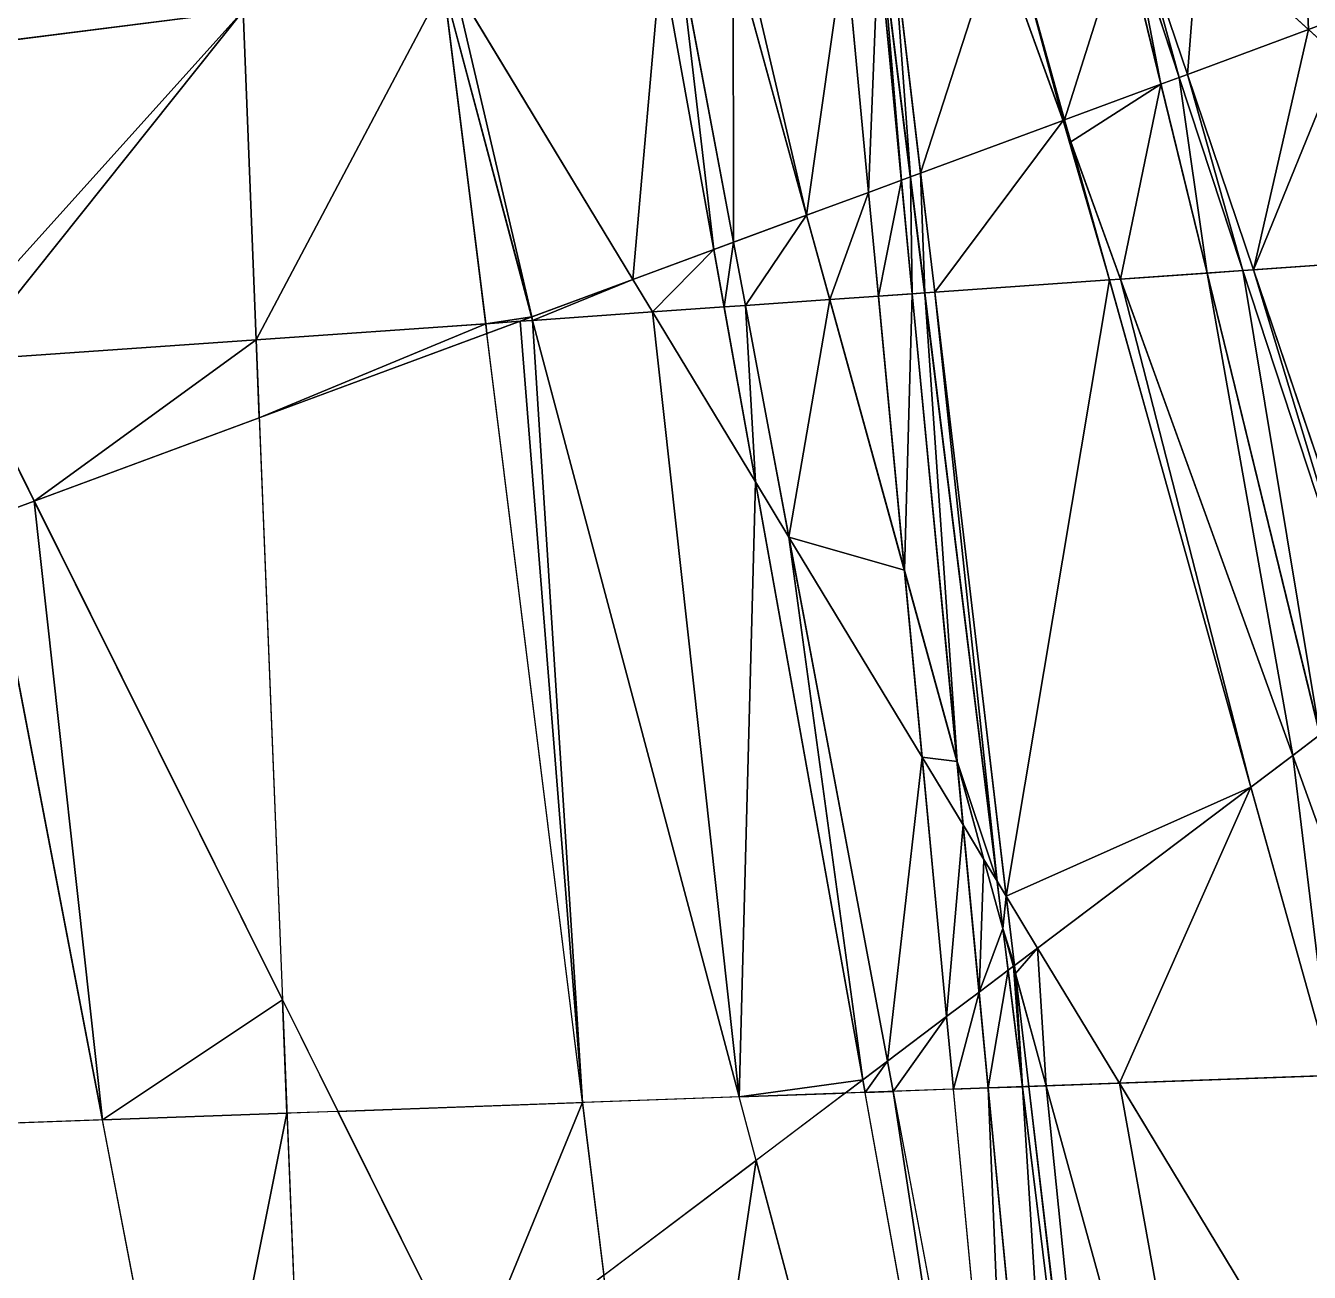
# Model space of a CAD drawing. Header units: metres. Extents: x -225 to 770, y -544 to 564.
# Drawn here: x 139.8 to 397.2, y -172.8 to 77.2 of the extents above; entities that cross this region are included whole.
import ezdxf

# ---------------------------------------------------------------- set-up
doc = ezdxf.new("R2010")
doc.units = ezdxf.units.M

msp = doc.modelspace()

# ---------------------------------------------------------------- linework, layer by layer
for p, q in [((293.37103, -475.85074, -728.49304), (164.16443, 563.9141, -1116.1304)), ((164.16443, 563.9141, -1116.1304), (201.89743, -384.79602, -724.80273)), ((372.69696, -495.5942, -757.22614), (185.59381, 545.01654, -1118.0442)), ((185.59381, 545.01654, -1118.0442), (388.77362, -535.27014, -747.6679)), ((516.37213, -544.0672, -803.7859), (217.63705, 525.73083, -1124.7742)), ((217.63705, 525.73083, -1124.7742), (545.7816, -443.76776, -860.83936)), ((349.29993, -383.51236, -794.56555), (265.35364, 503.01196, -1137.3828)), ((265.35364, 503.01196, -1137.3828), (372.1836, -399.28522, -798.5095)), ((372.1836, -399.28522, -798.5095), (261.48572, 499.3399, -1133.9835)), ((261.48572, 499.3399, -1133.9835), (516.37213, -544.0672, -803.7859)), ((356.773, -386.01013, -796.99744), (272.09955, 498.95178, -1138.7997)), ((388.77362, -535.27014, -747.6679), (119.34433, 476.88977, -1057.5647)), ((557.95984, -501.0974, -841.83923), (249.52759, 436.53705, -1101.2909)), ((31.867126, 409.53918, -987.4531), (618.36743, -125.45459, -1032.1637)), ((32.099304, 405.39948, -985.7773), (504.43823, -374.8846, -871.1271)), ((422.08154, -417.31705, -814.1633), (210.2619, 352.16968, -1046.4789)), ((201.89743, -384.79602, -724.80273), (73.08838, 284.7296, -952.99493)), ((504.43823, -374.8846, -871.1271), (281.66882, 241.19244, -1032.1576)), ((21.08847, 224.02649, -902.407), (312.1972, -361.18155, -786.773)), ((754.4347, 208.65134, -1240.1035), (-35.793427, -83.73827, -743.004)), ((733.64087, 187.16644, -1221.0768), (58.252808, -322.34137, -684.2856)), ((710.635, 147.01282, -1192.9624), (-57.937866, 49.58969, -790.0921)), ((659.99774, 47.489594, -1126.2766), (-161.32059, -10.187912, -715.7775)), ((618.36743, -125.45459, -1032.1637), (-202.88986, -155.16885, -633.74994))]:
    msp.add_line(p, q)
for points in [[(337.90405, 95.04358, -995.5483), (360.03503, 95.9169, -1006.31586), (348.15723, 58.32605, -984.5313), (348.15732, 58.32615, -984.5312)], [(360.03503, 95.9169, -1006.31586), (367.47205, 65.472595, -996.68146), (348.15723, 58.32605, -984.5313), (348.15732, 58.32615, -984.5312)], [(367.47205, 65.472595, -996.68146), (360.03503, 95.9169, -1006.31586), (361.55396, 95.97687, -1007.0549), (361.55405, 95.97697, -1007.05475)], [(361.55396, 95.97687, -1007.0549), (363.0749, 96.036865, -1007.7949), (371.1416, 66.83038, -998.98987), (371.1417, 66.83048, -998.98975)], [(361.55396, 95.97687, -1007.0549), (371.1416, 66.83038, -998.98987), (367.47205, 65.472595, -996.68146), (367.47214, 65.472694, -996.68134)], [(363.0749, 96.036865, -1007.7949), (375.03455, 96.50885, -1013.6138), (372.75793, 67.42844, -1000.0066), (372.75803, 67.428535, -1000.0065)], [(372.75793, 67.42844, -1000.0066), (371.1416, 66.83038, -998.98987), (363.0749, 96.036865, -1007.7949), (363.07498, 96.036964, -1007.7948)], [(397.05786, 76.419556, -1015.29266), (372.75793, 67.42844, -1000.0066), (375.03455, 96.50885, -1013.6138), (375.03464, 96.50895, -1013.61365)], [(375.03455, 96.50885, -1013.6138), (396.109, 97.340454, -1023.8674), (397.05786, 76.419556, -1015.29266), (397.05795, 76.419655, -1015.29254)], [(401.33887, 78.00354, -1017.98566), (397.05786, 76.419556, -1015.29266), (396.109, 97.340454, -1023.8674), (396.1091, 97.34055, -1023.86725)], [(296.41913, 39.182587, -951.98505), (281.70312, 92.64203, -968.125), (283.80603, 92.90863, -969.2273), (283.80612, 92.90873, -969.2272)], [(296.41913, 39.182587, -951.98505), (283.80603, 92.90863, -969.2273), (304.11102, 93.70996, -979.10657), (304.1111, 93.71006, -979.10645)], [(296.41913, 39.182587, -951.98505), (304.11102, 93.70996, -979.10657), (308.83917, 43.778046, -959.798), (308.83926, 43.778145, -959.79785)], [(304.11102, 93.70996, -979.10657), (310.84778, 93.97577, -982.3842), (308.83917, 43.778046, -959.798), (308.83926, 43.778145, -959.79785)], [(310.84778, 93.97577, -982.3842), (315.41785, 46.21222, -963.93634), (308.83917, 43.778046, -959.798), (308.83926, 43.778145, -959.79785)], [(315.41785, 46.21222, -963.93634), (310.84778, 93.97577, -982.3842), (311.4181, 93.99829, -982.6617), (311.41818, 93.99839, -982.66156)], [(317.22235, 46.87993, -965.07153), (311.4181, 93.99829, -982.6617), (313.76892, 94.091064, -983.80554), (313.769, 94.09116, -983.8054)], [(311.4181, 93.99829, -982.6617), (317.22235, 46.87993, -965.07153), (315.41785, 46.21222, -963.93634), (315.41794, 46.21232, -963.9362)], [(319.26898, 47.63716, -966.35895), (313.76892, 94.091064, -983.80554), (334.563, 94.91168, -993.92267), (334.56308, 94.91178, -993.92255)], [(313.76892, 94.091064, -983.80554), (319.26898, 47.63716, -966.35895), (317.22235, 46.87993, -965.07153), (317.22244, 46.880028, -965.0714)], [(334.563, 94.91168, -993.92267), (347.8352, 58.20685, -984.32874), (319.26898, 47.63716, -966.35895), (319.26907, 47.63726, -966.3588)], [(347.8352, 58.20685, -984.32874), (334.563, 94.91168, -993.92267), (337.90405, 95.04358, -995.5483), (337.90414, 95.04368, -995.54816)], [(337.90405, 95.04358, -995.5483), (348.15723, 58.32605, -984.5313), (347.8352, 58.20685, -984.32874), (347.8353, 58.206947, -984.3286)], [(225.72028, 85.545746, -938.7799), (267.2605, 90.81134, -960.55444), (261.58746, 26.294662, -930.0739), (261.58755, 26.294762, -930.0738)], [(277.7832, 32.287186, -940.26196), (261.58746, 26.294662, -930.0739), (267.2605, 90.81134, -960.55444), (267.2606, 90.81144, -960.5543)], [(270.93298, 91.276855, -962.4795), (277.7832, 32.287186, -940.26196), (267.2605, 90.81134, -960.55444), (267.2606, 90.81144, -960.5543)], [(270.93298, 91.276855, -962.4795), (281.70312, 92.64203, -968.125), (281.7516, 33.755478, -942.7583), (281.75168, 33.755577, -942.7582)], [(270.93298, 91.276855, -962.4795), (281.7516, 33.755478, -942.7583), (277.7832, 32.287186, -940.26196), (277.7833, 32.287285, -940.26184)], [(281.70312, 92.64203, -968.125), (296.41913, 39.182587, -951.98505), (281.7516, 33.755478, -942.7583), (281.75168, 33.755577, -942.7582)], [(136.16895, 87.08234, -897.3956), (183.40387, 80.18176, -916.5985), (129.18555, 73.30914, -888.1784), (129.18565, 73.30924, -888.1783)], [(223.58905, 85.27557, -937.6627), (186.02798, 14.204834, -889.3841), (183.40387, 80.18176, -916.5985), (183.40398, 80.18186, -916.5984)], [(186.02798, 14.204834, -889.3841), (223.58905, 85.27557, -937.6627), (232.07233, 17.438293, -912.3973), (232.07243, 17.438393, -912.39716)], [(223.68939, 84.89868, -937.54736), (232.07233, 17.438293, -912.3973), (223.58905, 85.27557, -937.6627), (223.58916, 85.27567, -937.6626)], [(223.68939, 84.89868, -937.54736), (225.72028, 85.545746, -938.7799), (241.2886, 18.78392, -917.30475), (241.28871, 18.78402, -917.3046)], [(261.58746, 26.294662, -930.0739), (241.2886, 18.78392, -917.30475), (225.72028, 85.545746, -938.7799), (225.72038, 85.545845, -938.7798)], [(232.07233, 17.438293, -912.3973), (223.68939, 84.89868, -937.54736), (241.2886, 18.78392, -917.30475), (241.28871, 18.78402, -917.3046)], [(124.92676, 15.283142, -861.1604), (129.18555, 73.30914, -888.1784), (183.40387, 80.18176, -916.5985), (183.40398, 80.18186, -916.5984)], [(183.40387, 80.18176, -916.5985), (127.50748, 10.095169, -860.13525), (124.92676, 15.283142, -861.1604), (124.92686, 15.283242, -861.1603)], [(127.50748, 10.095169, -860.13525), (183.40387, 80.18176, -916.5985), (186.02798, 14.204834, -889.3841), (186.02809, 14.204934, -889.384)], [(397.05786, 76.419556, -1015.29266), (401.33887, 78.00354, -1017.98566), (403.3095, 70.71689, -1015.7692), (403.3096, 70.71699, -1015.7691)], [(372.75793, 67.42844, -1000.0066), (397.05786, 76.419556, -1015.29266), (386.0188, 28.249268, -989.3405), (386.0189, 28.249367, -989.3404)], [(403.3095, 70.71689, -1015.7692), (386.0188, 28.249268, -989.3405), (397.05786, 76.419556, -1015.29266), (397.05795, 76.419655, -1015.29254)], [(386.0188, 28.249268, -989.3405), (403.3095, 70.71689, -1015.7692), (414.2588, 30.232452, -1003.455), (414.25888, 30.232552, -1003.4549)], [(371.1416, 66.83038, -998.98987), (372.75793, 67.42844, -1000.0066), (383.88214, 28.099243, -988.2726), (383.88223, 28.099342, -988.27246)], [(386.0188, 28.249268, -989.3405), (383.88214, 28.099243, -988.2726), (372.75793, 67.42844, -1000.0066), (372.75803, 67.428535, -1000.0065)], [(349.3954, 53.89215, -983.201), (348.15723, 58.32605, -984.5313), (367.47205, 65.472595, -996.68146), (367.47214, 65.472694, -996.68134)], [(359.34497, 26.376068, -976.0088), (349.3954, 53.89215, -983.201), (367.47205, 65.472595, -996.68146), (367.47214, 65.472694, -996.68134)], [(367.47205, 65.472595, -996.68146), (376.7245, 27.596588, -984.6952), (359.34497, 26.376068, -976.0088), (359.34506, 26.376167, -976.00867)], [(376.7245, 27.596588, -984.6952), (367.47205, 65.472595, -996.68146), (371.1416, 66.83038, -998.98987), (371.1417, 66.83048, -998.98975)], [(376.7245, 27.596588, -984.6952), (371.1416, 66.83038, -998.98987), (383.88214, 28.099243, -988.2726), (383.88223, 28.099342, -988.27246)], [(322.09595, 23.760223, -957.39154), (319.26898, 47.63716, -966.35895), (347.8352, 58.20685, -984.32874), (347.8353, 58.206947, -984.3286)], [(347.8352, 58.20685, -984.32874), (357.12268, 26.220047, -974.8981), (322.09595, 23.760223, -957.39154), (322.09604, 23.760323, -957.3914)], [(348.15723, 58.32605, -984.5313), (349.3954, 53.89215, -983.201), (347.8352, 58.20685, -984.32874), (347.8353, 58.206947, -984.3286)], [(357.12268, 26.220047, -974.8981), (347.8352, 58.20685, -984.32874), (349.3954, 53.89215, -983.201), (349.39548, 53.89225, -983.20087)], [(349.3954, 53.89215, -983.201), (359.34497, 26.376068, -976.0088), (357.12268, 26.220047, -974.8981), (357.12277, 26.220146, -974.89795)], [(317.59625, 23.444244, -955.1426), (315.41785, 46.21222, -963.93634), (317.22235, 46.87993, -965.07153), (317.22244, 46.880028, -965.0714)], [(320.08777, 23.619232, -956.3878), (317.22235, 46.87993, -965.07153), (319.26898, 47.63716, -966.35895), (319.26907, 47.63726, -966.3588)], [(317.22235, 46.87993, -965.07153), (320.08777, 23.619232, -956.3878), (317.59625, 23.444244, -955.1426), (317.59634, 23.444344, -955.14246)], [(319.26898, 47.63716, -966.35895), (322.09595, 23.760223, -957.39154), (320.08777, 23.619232, -956.3878), (320.08786, 23.619331, -956.3877)], [(296.41913, 39.182587, -951.98505), (308.83917, 43.778046, -959.798), (301.07092, 22.283798, -946.8831), (301.071, 22.283897, -946.883)], [(308.83917, 43.778046, -959.798), (310.80975, 22.967667, -951.7506), (301.07092, 22.283798, -946.8831), (301.071, 22.283897, -946.883)], [(310.80975, 22.967667, -951.7506), (308.83917, 43.778046, -959.798), (315.41785, 46.21222, -963.93634), (315.41794, 46.21232, -963.9362)], [(315.41785, 46.21222, -963.93634), (317.59625, 23.444244, -955.1426), (310.80975, 22.967667, -951.7506), (310.80984, 22.967766, -951.7505)], [(284.13287, 21.094284, -938.4174), (281.7516, 33.755478, -942.7583), (296.41913, 39.182587, -951.98505), (296.41922, 39.182686, -951.9849)], [(296.41913, 39.182587, -951.98505), (301.07092, 22.283798, -946.8831), (284.13287, 21.094284, -938.4174), (284.13297, 21.094383, -938.4173)], [(281.7516, 33.755478, -942.7583), (279.8498, 20.793488, -936.27673), (277.7832, 32.287186, -940.26196), (277.7833, 32.287285, -940.26184)], [(281.7516, 33.755478, -942.7583), (284.13287, 21.094284, -938.4174), (279.8498, 20.793488, -936.27673), (279.84988, 20.793587, -936.2766)], [(261.58746, 26.294662, -930.0739), (277.7832, 32.287186, -940.26196), (265.5265, 19.787643, -929.1178), (265.52658, 19.787743, -929.1177)], [(279.8498, 20.793488, -936.27673), (265.5265, 19.787643, -929.1178), (277.7832, 32.287186, -940.26196), (277.7833, 32.287285, -940.26184)], [(414.2588, 30.232452, -1003.455), (413.87805, -54.060303, -966.93274), (386.0188, 28.249268, -989.3405), (386.0189, 28.249367, -989.3404)], [(241.2886, 18.78392, -917.30475), (261.58746, 26.294662, -930.0739), (241.47113, 18.098328, -917.09485), (241.47124, 18.098427, -917.0947)], [(265.5265, 19.787643, -929.1178), (241.47113, 18.098328, -917.09485), (261.58746, 26.294662, -930.0739), (261.58755, 26.294762, -930.0738)], [(336.43518, -97.35065, -911.90625), (322.09595, 23.760223, -957.39154), (357.12268, 26.220047, -974.8981), (357.12277, 26.220146, -974.89795)], [(357.12268, 26.220047, -974.8981), (385.51532, -75.45691, -944.3904), (336.43518, -97.35065, -911.90625), (336.43527, -97.35055, -911.9061)], [(385.51532, -75.45691, -944.3904), (357.12268, 26.220047, -974.8981), (359.34497, 26.376068, -976.0088), (359.34506, 26.376167, -976.00867)], [(393.88428, -69.14346, -951.0419), (359.34497, 26.376068, -976.0088), (376.7245, 27.596588, -984.6952), (376.72458, 27.596687, -984.69507)], [(359.34497, 26.376068, -976.0088), (393.88428, -69.14346, -951.0419), (385.51532, -75.45691, -944.3904), (385.5154, -75.45681, -944.39026)], [(376.7245, 27.596588, -984.6952), (383.88214, 28.099243, -988.2726), (399.3493, -65.02066, -955.3854), (399.3494, -65.02056, -955.38525)], [(376.7245, 27.596588, -984.6952), (399.3493, -65.02066, -955.3854), (393.88428, -69.14346, -951.0419), (393.88437, -69.143364, -951.04175)], [(383.88214, 28.099243, -988.2726), (386.0188, 28.249268, -989.3405), (411.49872, -55.855255, -965.0416), (411.4988, -55.855156, -965.0415)], [(383.88214, 28.099243, -988.2726), (411.49872, -55.855255, -965.0416), (399.3493, -65.02066, -955.3854), (399.3494, -65.02056, -955.38525)], [(413.87805, -54.060303, -966.93274), (411.49872, -55.855255, -965.0416), (386.0188, 28.249268, -989.3405), (386.0189, 28.249367, -989.3404)], [(316.0152, -32.004837, -930.4929), (310.80975, 22.967667, -951.7506), (317.59625, 23.444244, -955.1426), (317.59634, 23.444344, -955.14246)], [(317.59625, 23.444244, -955.1426), (326.5705, -70.34978, -918.91614), (316.0152, -32.004837, -930.4929), (316.0153, -32.004738, -930.4928)], [(326.5705, -70.34978, -918.91614), (317.59625, 23.444244, -955.1426), (320.08777, 23.619232, -956.3878), (320.08786, 23.619331, -956.3877)], [(334.62018, -94.35228, -912.3468), (320.08777, 23.619232, -956.3878), (322.09595, 23.760223, -957.39154), (322.09604, 23.760323, -957.3914)], [(320.08777, 23.619232, -956.3878), (334.62018, -94.35228, -912.3468), (326.5705, -70.34978, -918.91614), (326.5706, -70.34968, -918.916)], [(322.09595, 23.760223, -957.39154), (336.43518, -97.35065, -911.90625), (334.62018, -94.35228, -912.3468), (334.62027, -94.35218, -912.3467)], [(265.5265, 19.787643, -929.1178), (279.8498, 20.793488, -936.27673), (286.15906, -14.296448, -924.10974), (286.15915, -14.296348, -924.1096)], [(284.13287, 21.094284, -938.4174), (286.15906, -14.296448, -924.10974), (279.8498, 20.793488, -936.27673), (279.84988, 20.793587, -936.2766)], [(301.07092, 22.283798, -946.8831), (292.87616, -25.392883, -922.47925), (284.13287, 21.094284, -938.4174), (284.13297, 21.094383, -938.4173)], [(286.15906, -14.296448, -924.10974), (284.13287, 21.094284, -938.4174), (292.87616, -25.392883, -922.47925), (292.87625, -25.392784, -922.4791)], [(292.87616, -25.392883, -922.47925), (301.07092, 22.283798, -946.8831), (316.0152, -32.004837, -930.4929), (316.0153, -32.004738, -930.4928)], [(310.80975, 22.967667, -951.7506), (316.0152, -32.004837, -930.4929), (301.07092, 22.283798, -946.8831), (301.071, 22.283897, -946.883)], [(238.9589, 17.921936, -915.83923), (232.07233, 17.438293, -912.3973), (241.2886, 18.78392, -917.30475), (241.28871, 18.78402, -917.3046)], [(238.9589, 17.921936, -915.83923), (241.2886, 18.78392, -917.30475), (241.47113, 18.098328, -917.09485), (241.47124, 18.098427, -917.0947)], [(238.9589, 17.921936, -915.83923), (241.47113, 18.098328, -917.09485), (251.47858, -138.72914, -854.17615), (251.47868, -138.72903, -854.176)], [(241.47113, 18.098328, -917.09485), (265.5265, 19.787643, -929.1178), (282.91467, -137.59174, -869.42664), (282.91476, -137.59163, -869.4265)], [(251.47858, -138.72914, -854.17615), (241.47113, 18.098328, -917.09485), (282.91467, -137.59174, -869.42664), (282.91476, -137.59163, -869.4265)], [(286.15906, -14.296448, -924.10974), (282.91467, -137.59174, -869.42664), (265.5265, 19.787643, -929.1178), (265.52658, 19.787743, -929.1177)], [(186.6499, -1.43277, -882.93384), (186.02798, 14.204834, -889.3841), (232.07233, 17.438293, -912.3973), (232.07243, 17.438393, -912.39716)], [(186.6499, -1.43277, -882.93384), (232.07233, 17.438293, -912.3973), (232.31763, 15.464615, -911.6615), (232.31773, 15.464715, -911.6614)], [(238.9589, 17.921936, -915.83923), (232.31763, 15.464615, -911.6615), (232.07233, 17.438293, -912.3973), (232.07243, 17.438393, -912.39716)], [(238.9589, 17.921936, -915.83923), (251.47858, -138.72914, -854.17615), (232.31763, 15.464615, -911.6615), (232.31773, 15.464715, -911.6614)], [(186.02798, 14.204834, -889.3841), (141.54407, -18.122223, -854.55963), (127.50748, 10.095169, -860.13525), (127.507576, 10.095269, -860.13513)], [(186.02798, 14.204834, -889.3841), (186.6499, -1.43277, -882.93384), (141.54407, -18.122223, -854.55963), (141.54417, -18.122124, -854.5595)], [(132.03079, -21.642181, -848.57526), (127.50748, 10.095169, -860.13525), (141.54407, -18.122223, -854.55963), (141.54417, -18.122124, -854.5595)], [(191.29123, -118.12753, -834.79913), (141.54407, -18.122223, -854.55963), (186.6499, -1.43277, -882.93384), (186.65001, -1.43267, -882.9337)], [(282.91467, -137.59174, -869.42664), (286.15906, -14.296448, -924.10974), (307.7094, -134.15314, -882.551), (307.7095, -134.15303, -882.5509)], [(292.87616, -25.392883, -922.47925), (307.7094, -134.15314, -882.551), (286.15906, -14.296448, -924.10974), (286.15915, -14.296348, -924.1096)], [(132.03079, -21.642181, -848.57526), (141.54407, -18.122223, -854.55963), (155.22699, -142.21167, -807.48193), (155.2271, -142.21156, -807.4818)], [(141.54407, -18.122223, -854.55963), (191.29123, -118.12753, -834.79913), (155.22699, -142.21167, -807.48193), (155.2271, -142.21156, -807.4818)], [(132.03079, -21.642181, -848.57526), (155.22699, -142.21167, -807.48193), (83.21475, -144.81717, -772.5469), (83.21485, -144.81706, -772.54675)], [(319.56372, -69.47963, -916.00146), (312.63312, -130.43874, -886.46436), (292.87616, -25.392883, -922.47925), (292.87625, -25.392784, -922.4791)], [(316.0152, -32.004837, -930.4929), (319.56372, -69.47963, -916.00146), (292.87616, -25.392883, -922.47925), (292.87625, -25.392784, -922.4791)], [(307.7094, -134.15314, -882.551), (292.87616, -25.392883, -922.47925), (312.63312, -130.43874, -886.46436), (312.6332, -130.43863, -886.46423)], [(319.56372, -69.47963, -916.00146), (316.0152, -32.004837, -930.4929), (326.5705, -70.34978, -918.91614), (326.5706, -70.34968, -918.916)], [(399.3493, -65.02066, -955.3854), (413.83386, -124.31482, -936.62115), (393.88428, -69.14346, -951.0419), (393.88437, -69.143364, -951.04175)], [(312.63312, -130.43874, -886.46436), (319.56372, -69.47963, -916.00146), (324.48907, -121.49469, -895.8873), (324.48917, -121.49459, -895.8872)], [(327.7871, -83.064255, -914.0054), (324.48907, -121.49469, -895.8873), (319.56372, -69.47963, -916.00146), (319.5638, -69.47953, -916.00134)], [(319.56372, -69.47963, -916.00146), (326.5705, -70.34978, -918.91614), (327.7871, -83.064255, -914.0054), (327.7872, -83.064156, -914.00525)], [(393.88428, -69.14346, -951.0419), (401.66638, -133.29514, -927.03625), (385.51532, -75.45691, -944.3904), (385.5154, -75.45681, -944.39026)], [(401.66638, -133.29514, -927.03625), (393.88428, -69.14346, -951.0419), (413.83386, -124.31482, -936.62115), (413.83395, -124.31472, -936.62103)], [(331.97485, -89.982315, -912.9889), (326.5705, -70.34978, -918.91614), (334.62018, -94.35228, -912.3468), (334.62027, -94.35218, -912.3467)], [(326.5705, -70.34978, -918.91614), (331.97485, -89.982315, -912.9889), (327.7871, -83.064255, -914.0054), (327.7872, -83.064156, -914.00525)], [(342.72357, -107.73871, -910.3799), (336.43518, -97.35065, -911.90625), (385.51532, -75.45691, -944.3904), (385.5154, -75.45681, -944.39026)], [(385.51532, -75.45691, -944.3904), (359.1256, -134.83432, -906.3986), (342.72357, -107.73871, -910.3799), (342.72366, -107.73861, -910.37976)], [(359.1256, -134.83432, -906.3986), (385.51532, -75.45691, -944.3904), (401.66638, -133.29514, -927.03625), (401.66647, -133.29503, -927.03613)], [(324.48907, -121.49469, -895.8873), (327.7871, -83.064255, -914.0054), (330.9945, -116.587006, -901.05774), (330.9946, -116.58691, -901.0576)], [(331.97485, -89.982315, -912.9889), (330.9945, -116.587006, -901.05774), (327.7871, -83.064255, -914.0054), (327.7872, -83.064156, -914.00525)], [(330.9945, -116.587006, -901.05774), (331.97485, -89.982315, -912.9889), (335.78845, -103.83615, -908.8063), (335.78854, -103.83605, -908.80615)], [(334.62018, -94.35228, -912.3468), (335.78845, -103.83615, -908.8063), (331.97485, -89.982315, -912.9889), (331.97495, -89.982216, -912.9888)], [(335.78845, -103.83615, -908.8063), (334.62018, -94.35228, -912.3468), (336.43518, -97.35065, -911.90625), (336.43527, -97.35055, -911.9061)], [(335.78845, -103.83615, -908.8063), (336.43518, -97.35065, -911.90625), (338.0799, -111.24188, -906.68915), (338.08, -111.24178, -906.689)], [(336.43518, -97.35065, -911.90625), (342.72357, -107.73871, -910.3799), (338.0799, -111.24188, -906.68915), (338.08, -111.24178, -906.689)], [(335.78845, -103.83615, -908.8063), (336.818, -112.19382, -905.6862), (330.9945, -116.587006, -901.05774), (330.9946, -116.58691, -901.0576)], [(335.78845, -103.83615, -908.8063), (338.0799, -111.24188, -906.68915), (337.87054, -111.39984, -906.5227), (337.87064, -111.39974, -906.5226)], [(335.78845, -103.83615, -908.8063), (337.87054, -111.39984, -906.5227), (336.818, -112.19382, -905.6862), (336.81808, -112.19372, -905.6861)], [(338.27075, -112.85367, -906.08386), (338.0799, -111.24188, -906.68915), (342.72357, -107.73871, -910.3799), (342.72366, -107.73861, -910.37976)], [(342.72357, -107.73871, -910.3799), (344.4674, -135.36469, -899.28754), (338.27075, -112.85367, -906.08386), (338.27084, -112.85357, -906.08374)], [(344.4674, -135.36469, -899.28754), (342.72357, -107.73871, -910.3799), (359.1256, -134.83432, -906.3986), (359.1257, -134.83421, -906.3985)], [(336.818, -112.19382, -905.6862), (332.83142, -135.78568, -893.6426), (330.9945, -116.587006, -901.05774), (330.9946, -116.58691, -901.0576)], [(332.83142, -135.78568, -893.6426), (336.818, -112.19382, -905.6862), (339.6936, -135.53738, -896.9716), (339.6937, -135.53728, -896.9715)], [(337.87054, -111.39984, -906.5227), (339.6936, -135.53738, -896.9716), (336.818, -112.19382, -905.6862), (336.81808, -112.19372, -905.6861)], [(338.0799, -111.24188, -906.68915), (338.27075, -112.85367, -906.08386), (337.87054, -111.39984, -906.5227), (337.87064, -111.39974, -906.5226)], [(339.6936, -135.53738, -896.9716), (337.87054, -111.39984, -906.5227), (338.27075, -112.85367, -906.08386), (338.27084, -112.85357, -906.08374)], [(340.95105, -135.49188, -897.58167), (338.27075, -112.85367, -906.08386), (344.4674, -135.36469, -899.28754), (344.4675, -135.36458, -899.2874)], [(338.27075, -112.85367, -906.08386), (340.95105, -135.49188, -897.58167), (339.6936, -135.53738, -896.9716), (339.6937, -135.53728, -896.9715)], [(192.19592, -140.87408, -825.41656), (155.22699, -142.21167, -807.48193), (191.29123, -118.12753, -834.79913), (191.29134, -118.12743, -834.799)], [(202.4223, -140.50407, -830.3777), (192.19592, -140.87408, -825.41656), (191.29123, -118.12753, -834.79913), (191.29134, -118.12743, -834.799)], [(330.9945, -116.587006, -901.05774), (325.8662, -136.03769, -890.26355), (324.48907, -121.49469, -895.8873), (324.48917, -121.49459, -895.8872)], [(325.8662, -136.03769, -890.26355), (330.9945, -116.587006, -901.05774), (332.83142, -135.78568, -893.6426), (332.8315, -135.78557, -893.64246)], [(324.48907, -121.49469, -895.8873), (313.76843, -136.4754, -884.39465), (312.63312, -130.43874, -886.46436), (312.6332, -130.43863, -886.46423)], [(313.76843, -136.4754, -884.39465), (324.48907, -121.49469, -895.8873), (325.8662, -136.03769, -890.26355), (325.8663, -136.03758, -890.2634)], [(312.63312, -130.43874, -886.46436), (308.1634, -136.67822, -881.6755), (307.7094, -134.15314, -882.551), (307.7095, -134.15303, -882.5509)], [(308.1634, -136.67822, -881.6755), (312.63312, -130.43874, -886.46436), (313.76843, -136.4754, -884.39465), (313.76852, -136.4753, -884.39453)], [(401.66638, -133.29514, -927.03625), (414.05988, -225.58328, -893.0645), (359.1256, -134.83432, -906.3986), (359.1257, -134.83421, -906.3985)], [(307.7094, -134.15314, -882.551), (304.17078, -136.82265, -879.7385), (282.91467, -137.59174, -869.42664), (282.91476, -137.59163, -869.4265)], [(304.17078, -136.82265, -879.7385), (307.7094, -134.15314, -882.551), (308.1634, -136.67822, -881.6755), (308.16348, -136.67812, -881.67535)], [(332.83142, -135.78568, -893.6426), (338.2162, -266.46143, -839.829), (325.8662, -136.03769, -890.26355), (325.8663, -136.03758, -890.2634)], [(352.7057, -343.5006, -813.4161), (332.83142, -135.78568, -893.6426), (339.6936, -135.53738, -896.9716), (339.6937, -135.53728, -896.9715)], [(332.83142, -135.78568, -893.6426), (352.7057, -343.5006, -813.4161), (338.2162, -266.46143, -839.829), (338.21628, -266.46133, -839.82886)], [(365.403, -344.24194, -819.0582), (339.6936, -135.53738, -896.9716), (340.95105, -135.49188, -897.58167), (340.95114, -135.49178, -897.58154)], [(339.6936, -135.53738, -896.9716), (365.403, -344.24194, -819.0582), (352.7057, -343.5006, -813.4161), (352.70578, -343.50052, -813.41595)], [(365.60754, -343.74323, -819.36926), (340.95105, -135.49188, -897.58167), (344.4674, -135.36469, -899.28754), (344.4675, -135.36458, -899.2874)], [(340.95105, -135.49188, -897.58167), (365.60754, -343.74323, -819.36926), (365.403, -344.24194, -819.0582), (365.4031, -344.24185, -819.0581)], [(387.27985, -290.89124, -852.3325), (344.4674, -135.36469, -899.28754), (359.1256, -134.83432, -906.3986), (359.1257, -134.83421, -906.3985)], [(387.27985, -290.89124, -852.3325), (365.60754, -343.74323, -819.36926), (344.4674, -135.36469, -899.28754), (344.4675, -135.36458, -899.2874)], [(387.27985, -290.89124, -852.3325), (359.1256, -134.83432, -906.3986), (414.05988, -225.58328, -893.0645), (414.05997, -225.58318, -893.0644)], [(228.85477, -193.64049, -819.8782), (202.4223, -140.50407, -830.3777), (251.47858, -138.72914, -854.17615), (251.47868, -138.72903, -854.176)], [(228.85477, -193.64049, -819.8782), (251.47858, -138.72914, -854.17615), (255.7782, -173.32967, -841.2766), (255.7783, -173.32956, -841.2765)], [(286.29883, -150.30511, -865.5341), (282.91467, -137.59174, -869.42664), (304.17078, -136.82265, -879.7385), (304.17087, -136.82254, -879.7384)], [(308.1634, -136.67822, -881.6755), (313.76843, -136.4754, -884.39465), (345.69012, -345.39008, -809.30743), (345.69022, -345.38998, -809.3073)], [(338.2162, -266.46143, -839.829), (345.69012, -345.39008, -809.30743), (313.76843, -136.4754, -884.39465), (313.76852, -136.4753, -884.39453)], [(155.22699, -142.21167, -807.48193), (192.19592, -140.87408, -825.41656), (173.199, -235.62682, -775.64355), (173.19911, -235.62671, -775.64343)], [(195.30136, -218.95296, -793.2103), (173.199, -235.62682, -775.64355), (192.19592, -140.87408, -825.41656), (192.19603, -140.87398, -825.41644)], [(268.1078, -272.54974, -804.28613), (255.7782, -173.32967, -841.2766), (286.29883, -150.30511, -865.5341), (286.29892, -150.30501, -865.534)], [(268.1078, -272.54974, -804.28613), (286.29883, -150.30511, -865.5341), (342.72815, -362.2922, -800.6292), (342.72824, -362.2921, -800.6291)]]:
    msp.add_3dface(points)

doc.saveas('drawing.dxf')
